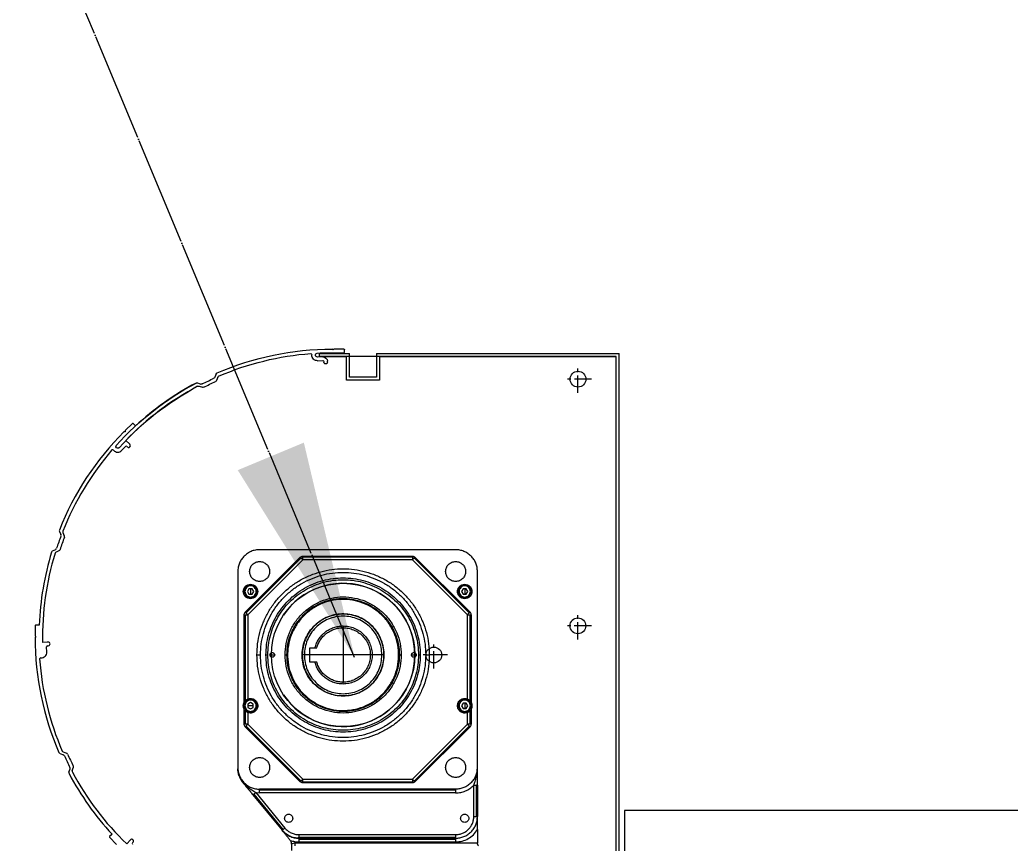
# Model space of a CAD drawing. Header units: millimetres. Extents: x 150937 to 394412, y 327166 to 584759.
# Drawn here: x 186815 to 187361, y 484554 to 485008 of the extents above; entities that cross this region are included whole.
import ezdxf

# ---------------------------------------------------------------- set-up
doc = ezdxf.new("R2010")
doc.units = ezdxf.units.MM
doc.linetypes.add('CEN', pattern=[62, 60, -1, 0, -1])
doc.linetypes.add('CENTER', pattern=[50.8, 31.75, -6.35, 6.35, -6.35])
doc.layers.add('지시선', color=1, linetype='CEN', lineweight=20)
doc.styles.get("Standard").update_dxf_attribs({"font": 'arial.ttf'})
doc.dimstyles.new('양쪽화살표지름', dxfattribs={"dimtxt": 3.5, "dimasz": 3.5, "dimexe": 2, "dimexo": 1.5, "dimgap": 0.8, "dimtad": 1, "dimdsep": 46, "dimtxsty": 'Standard', "dimcen": 0, "dimclrd": 1, "dimclre": 1, "dimclrt": 2, "dimazin": 2, "dimtfac": 1, "dimtmove": 0, "dimatfit": 1, "dimfxl": 0, "dimlwd": 25, "dimlwe": 25, "dimarcsym": 0})

# ---------------------------------------------------------------- blocks, each defined once
blk = doc.blocks.new('sef')
for p, q in [((8556.46, 2349.95), (8556.44, 2351.3)), ((8556.73, 2351.61), (8562.25, 2351.71)), ((8558.54, 2349.63), (8556.77, 2349.65)), ((8562.25, 2351.71), (8562.76, 2351.22)), ((8562.76, 2351.22), (8563.25, 2351.73)), ((8565.8, 2344.54), (8565.83, 2345.04)), ((8567.83, 2344.92), (8567.8, 2344.42)), ((8571.25, 2345.27), (8568.35, 2345.39)), ((8568.47, 2347.38), (8571.37, 2347.27)), ((8627.2, 2337.99), (8627.87, 2336.17)), ((8626.32, 2336.18), (8627, 2334.36)), ((8637.46, 2333.05), (8635.62, 2332.44)), ((8636.6, 2331.24), (8634.75, 2330.63))]:
    blk.add_line(p, q)
for centre, radius, start, end in [((8556.74, 2351.31), 0.3, 91.0941, 181.1562), ((8556.76, 2349.95), 0.3, 181.1562, 270.9209), ((8563.15, 2191.7), 157.99, 86.9727, 91.6735), ((8563.15, 2191.7), 160, 66.6158, 89.9731), ((8571.33, 2348.38), 1.11, 272.013, 81.2865), ((8575.31, 2348.42), 0.901, 112.3286, 173.6078), ((8563.15, 2191.7), 157.99, 66.6472, 85.7109), ((8566.8, 2344.48), 1, 176.6098, 356.6098), ((8568.32, 2344.89), 2.5, 86.6098, 176.6098), ((8568.32, 2344.89), 0.5, 86.6098, 176.6098), ((8571.43, 2348.27), 3, 266.6098, 4.823), ((8626.26, 2337.65), 1, 20.1013, 66.6158), ((8625.38, 2335.84), 1, 20.3424, 66.6472), ((8627.94, 2334.71), 1, 200.3424, 245.629), ((8563.15, 2191.7), 155.99, 62.9963, 65.629), ((8628.81, 2336.51), 1, 200.1013, 245.6115), ((8563.15, 2191.7), 157.99, 63.0138, 65.6115), ((8635.3, 2333.39), 1, 243.0138, 288.5239), ((8637.78, 2332.11), 1, 62.0094, 108.5239), ((8563.15, 2191.7), 160, 41.9224, 62.0094), ((8634.44, 2331.58), 1, 242.9963, 288.2829), ((8636.91, 2330.29), 1, 61.9781, 108.2829), ((8563.15, 2191.7), 157.99, 41.9591, 61.9781), ((8681.36, 2298.04), 1.01, 219.7927, 50.0222)]:
    blk.add_arc(centre, radius, start, end)
blk = doc.blocks.new('Motor_Hyponic_1hp_side')
at = {"color": 7, "linetype": 'Continuous', "lineweight": 25}
for p, q in [((62, 58), (-46, 58)), ((-53.91, 23.59), (-23.59, 53.91)), ((-23.17, 53.5), (-53.5, 23.17)), ((-22.17, 52.5), (-52.5, 22.17)), ((-22.17, 54.5), (38.17, 54.5)), ((38.17, 53.91), (-22.17, 53.91)), ((38.17, 52.5), (-22.17, 52.5)), ((68.5, 22.17), (38.17, 52.5)), ((69.5, 23.17), (39.17, 53.5)), ((39.59, 53.91), (69.91, 23.59)), ((-58, 46), (-58, -62)), ((74, -62), (74, 46)), ((-51.87, 36.5), (-52.73, 35)), ((-52.73, 35), (-51.87, 33.5)), ((-50.13, 36.5), (-51.87, 36.5)), ((-51.87, 33.5), (-50.13, 33.5)), ((-51, 36.5), (-51, 35)), ((-51, 35), (-51, 33.5)), ((-49.27, 35), (-50.13, 36.5)), ((-50.13, 33.5), (-49.27, 35)), ((66.13, 36.5), (65.27, 35)), ((65.27, 35), (66.13, 33.5)), ((67.87, 36.5), (66.13, 36.5)), ((66.13, 33.5), (67.87, 33.5)), ((67, 36.5), (67, 35)), ((67, 35), (67, 33.5)), ((68.73, 35), (67.87, 36.5)), ((67.87, 33.5), (68.73, 35)), ((8.41, 29.84), (10.11, 29.17)), ((-54.5, -26.06), (-54.5, 22.17)), ((-53.91, 22.17), (-53.91, -25.26)), ((-52.5, 22.17), (-52.5, -24.29)), ((68.5, -24.29), (68.5, 22.17)), ((69.91, -25.26), (69.91, 22.17)), ((70.5, 22.17), (70.5, -26.06)), ((13.78, 17.83), (15.16, 16.53)), ((-18.37, 12.91), (-17.83, 13.78)), ((-18.21, 13.1), (-17.8, 13.76)), ((-17.8, 13.76), (-16.82, 14.8)), ((-0.36, 14.97), (0.85, 14.92)), ((-42.5, 0), (-41.5, 0)), ((-40.3, 0), (-39, 0)), ((-39, 0), (-37.7, 0)), ((-32, 0), (-31, 0)), ((-21.35, 0), (-22.5, 0)), ((-22.4, -0.97), (-22.45, 0.53)), ((-22.36, -1.42), (-22.42, 0.77)), ((-18.3, 4), (-15.49, 4)), ((-18.3, -4), (-18.3, 4)), ((22.5, 0), (21.35, 0)), ((22.36, 1.42), (22.42, -0.77)), ((22.4, 0.97), (22.45, -0.53)), ((31, 0), (32, 0)), ((37.7, 0), (39, 0)), ((39, 0), (40.3, 0)), ((41.5, 0), (42.5, 0)), ((-15.49, -4), (-18.3, -4)), ((0.85, -14.92), (-0.36, -14.97)), ((17.8, -13.76), (16.82, -14.8)), ((18.21, -13.1), (17.8, -13.76)), ((18.37, -12.91), (17.83, -13.78)), ((-13.78, -17.83), (-15.16, -16.53)), ((-51, -26.27), (-52.5, -27.13)), ((-52.5, -27.13), (-52.5, -28.87)), ((-49.5, -27.13), (-51, -26.27)), ((-49.5, -28.87), (-49.5, -27.13)), ((66.13, -26.5), (65.27, -28)), ((67.87, -26.5), (66.13, -26.5)), ((67, -26.5), (67, -28)), ((68.73, -28), (67.87, -26.5)), ((-54.5, -38.17), (-54.5, -29.94)), ((-53.91, -30.74), (-53.91, -38.17)), ((-51, -28), (-52.5, -28)), ((-52.5, -28.87), (-51, -29.73)), ((-52.5, -31.71), (-52.5, -38.17)), ((-49.5, -28), (-51, -28)), ((-51, -29.73), (-49.5, -28.87)), ((-8.41, -29.84), (-10.11, -29.17)), ((65.27, -28), (66.13, -29.5)), ((66.13, -29.5), (67.87, -29.5)), ((67, -28), (67, -29.5)), ((67.87, -29.5), (68.73, -28)), ((68.5, -38.17), (68.5, -31.71)), ((69.91, -38.17), (69.91, -30.74)), ((70.5, -29.94), (70.5, -38.17)), ((-52.5, -38.17), (-22.17, -68.5)), ((38.17, -68.5), (68.5, -38.17)), ((-23.59, -69.91), (-53.91, -39.59)), ((-53.5, -39.17), (-23.17, -69.5)), ((39.17, -69.5), (69.5, -39.17)), ((69.91, -39.59), (39.59, -69.91)), ((-58, -62.69), (-57.98, -62.83)), ((-54.37, -70.58), (-55.37, -69.33)), ((-22.17, -68.5), (38.17, -68.5)), ((-22.17, -69.91), (38.17, -69.91)), ((38.17, -70.5), (-22.17, -70.5)), ((-48.13, -75.84), (-46, -76)), ((-48.13, -75.84), (-32.06, -95.36)), ((62, -74), (-46, -74)), ((62, -74.59), (-46, -74.59)), ((62, -76), (-46, -76)), ((72, -89), (72, -71.8)), ((73.41, -89), (73.41, -71.8)), ((74, -71.8), (74, -89)), ((-49.68, -77.11), (-33.6, -96.63)), ((-49.22, -76.74), (-33.15, -96.26)), ((74, -96.25), (74, -103.74)), ((-28.94, -102.37), (-29.1, -102.17)), ((-28.94, -102.37), (-28.61, -102.96)), ((-28.5, -103.62), (-28.61, -102.96)), ((-28.5, -104.28), (-28.5, -103.62)), ((74, -103.74), (-26.5, -103.74)), ((-24.34, -99), (62, -99)), ((-24.34, -100.41), (62, -100.41)), ((-24.34, -101), (62, -101)), ((62, -101.63), (-24.23, -101.63)), ((-24.23, -103.04), (62, -103.04))]:
    blk.add_line(p, q, dxfattribs=at)
for p, q in [((0, 15), (0, -15)), ((21.35, 0), (-21.35, 0))]:
    blk.add_line(p, q)
for points in [[(-46, 58), (-46.79, 57.96), (-48.36, 57.87), (-50.62, 57.15), (-52.72, 56.06), (-53.9, 55.01), (-54.49, 54.49)], [(70.49, 54.49), (69.9, 55.01), (68.72, 56.06), (66.62, 57.15), (64.36, 57.87), (62.79, 57.96), (62, 58)], [(-54.49, 54.49), (-55.01, 53.9), (-56.06, 52.72), (-57.15, 50.62), (-57.87, 48.36), (-57.96, 46.79), (-58, 46)], [(-51.5, 46), (-51.42, 46.72), (-51.25, 48.16), (-49.98, 49.99), (-48.16, 51.21), (-46, 51.64), (-43.84, 51.21), (-42.02, 49.99), (-40.75, 48.16), (-40.58, 46.72), (-40.5, 46)], [(-23.59, 53.91), (-23.38, 54.08), (-22.97, 54.42), (-22.44, 54.47), (-22.17, 54.5)], [(-23.59, 53.91), (-23.58, 53.91), (-23.57, 53.9), (-23.49, 53.81), (-23.36, 53.69), (-23.23, 53.56), (-23.17, 53.5)], [(-23.17, 53.5), (-23.1, 53.43), (-22.96, 53.29), (-22.72, 53.04), (-22.45, 52.78), (-22.26, 52.59), (-22.17, 52.5)], [(-22.17, 53.91), (-22.17, 54), (-22.17, 54.18), (-22.17, 54.36), (-22.17, 54.48), (-22.17, 54.49), (-22.17, 54.5)], [(-22.17, 52.5), (-22.17, 52.63), (-22.17, 52.89), (-22.17, 53.27), (-22.17, 53.62), (-22.17, 53.82), (-22.17, 53.91)], [(38.17, 54.5), (38.44, 54.47), (38.97, 54.42), (39.38, 54.08), (39.59, 53.91)], [(38.17, 54.5), (38.17, 54.49), (38.17, 54.48), (38.17, 54.36), (38.17, 54.18), (38.17, 54), (38.17, 53.91)], [(38.17, 53.91), (38.17, 53.82), (38.17, 53.62), (38.17, 53.27), (38.17, 52.89), (38.17, 52.63), (38.17, 52.5)], [(38.17, 52.5), (38.26, 52.59), (38.45, 52.78), (38.72, 53.04), (38.96, 53.29), (39.1, 53.43), (39.17, 53.5)], [(39.17, 53.5), (39.23, 53.56), (39.36, 53.69), (39.49, 53.81), (39.57, 53.9), (39.58, 53.91), (39.59, 53.91)], [(56.5, 46), (56.58, 46.72), (56.75, 48.16), (58.02, 49.99), (59.84, 51.21), (62, 51.64), (64.16, 51.21), (65.98, 49.99), (67.25, 48.16), (67.42, 46.72), (67.5, 46)], [(74, 46), (73.96, 46.79), (73.87, 48.36), (73.15, 50.62), (72.06, 52.72), (71.01, 53.9), (70.49, 54.49)], [(-40.5, 46), (-40.58, 45.28), (-40.75, 43.84), (-42.02, 42.01), (-43.84, 40.79), (-46, 40.36), (-48.16, 40.79), (-49.98, 42.01), (-51.25, 43.84), (-51.42, 45.28), (-51.5, 46)], [(67.5, 46), (67.42, 45.28), (67.25, 43.84), (65.98, 42.01), (64.16, 40.79), (62, 40.36), (59.84, 40.79), (58.02, 42.01), (56.75, 43.84), (56.58, 45.28), (56.5, 46)], [(-55, 35), (-54.94, 35.52), (-54.82, 36.57), (-53.89, 37.9), (-52.57, 38.79), (-51, 39.1), (-49.43, 38.79), (-48.11, 37.9), (-47.18, 36.57), (-47.06, 35.52), (-47, 35)], [(-54.5, 35), (-54.45, 35.46), (-54.34, 36.38), (-53.53, 37.53), (-52.38, 38.34), (-51.46, 38.45), (-51, 38.5)], [(-51, 38.5), (-50.54, 38.45), (-49.62, 38.34), (-48.47, 37.53), (-47.66, 36.38), (-47.55, 35.46), (-47.5, 35)], [(-42.5, 0), (-42.43, 1.85), (-42.29, 5.56), (-41.16, 11.03), (-39.38, 16.31), (-36.91, 21.31), (-33.81, 25.95), (-30.14, 30.14), (-25.95, 33.81), (-21.31, 36.91), (-16.31, 39.38), (-11.03, 41.17), (-5.56, 42.26), (0, 42.62), (5.56, 42.26), (11.03, 41.17), (16.31, 39.38), (21.31, 36.91), (25.95, 33.81), (30.14, 30.14), (33.81, 25.95), (36.91, 21.31), (39.38, 16.31), (41.16, 11.03), (42.29, 5.56), (42.43, 1.85), (42.5, 0)], [(-41.5, 0), (-41.43, 1.81), (-41.29, 5.43), (-40.19, 10.77), (-38.45, 15.93), (-36.04, 20.81), (-33.02, 25.34), (-29.43, 29.43), (-25.34, 33.02), (-20.81, 36.04), (-15.93, 38.45), (-10.77, 40.2), (-5.43, 41.26), (0, 41.62), (5.43, 41.26), (10.77, 40.2), (15.93, 38.45), (20.81, 36.04), (25.34, 33.02), (29.43, 29.43), (33.02, 25.34), (36.04, 20.81), (38.45, 15.93), (40.19, 10.77), (41.29, 5.43), (41.43, 1.81), (41.5, 0)], [(63, 35), (63.06, 35.52), (63.18, 36.57), (64.11, 37.9), (65.43, 38.79), (67, 39.1), (68.57, 38.79), (69.89, 37.9), (70.82, 36.57), (70.94, 35.52), (71, 35)], [(63.5, 35), (63.55, 35.46), (63.66, 36.38), (64.47, 37.53), (65.62, 38.34), (66.54, 38.45), (67, 38.5)], [(67, 38.5), (67.46, 38.45), (68.38, 38.34), (69.53, 37.53), (70.34, 36.38), (70.45, 35.46), (70.5, 35)], [(-47, 35), (-47.06, 34.48), (-47.18, 33.43), (-48.11, 32.1), (-49.43, 31.21), (-51, 30.9), (-52.57, 31.21), (-53.89, 32.1), (-54.82, 33.43), (-54.94, 34.48), (-55, 35)], [(-51, 31.5), (-51.46, 31.55), (-52.38, 31.66), (-53.53, 32.47), (-54.34, 33.62), (-54.45, 34.54), (-54.5, 35)], [(-51, 38.1), (-51.41, 38.05), (-52.22, 37.96), (-53.24, 37.24), (-53.96, 36.22), (-54.05, 35.41), (-54.1, 35)], [(-54.1, 35), (-54.05, 34.59), (-53.96, 33.78), (-53.24, 32.75), (-52.22, 32.06), (-51, 31.82), (-49.78, 32.06), (-48.76, 32.75), (-48.04, 33.78), (-47.95, 34.59), (-47.9, 35)], [(-47.9, 35), (-47.95, 35.41), (-48.04, 36.22), (-48.76, 37.24), (-49.78, 37.96), (-50.59, 38.05), (-51, 38.1)], [(-47.5, 35), (-47.55, 34.54), (-47.66, 33.62), (-48.47, 32.47), (-49.62, 31.66), (-50.54, 31.55), (-51, 31.5)], [(71, 35), (70.94, 34.48), (70.82, 33.43), (69.89, 32.1), (68.57, 31.21), (67, 30.9), (65.43, 31.21), (64.11, 32.1), (63.18, 33.43), (63.06, 34.48), (63, 35)], [(67, 31.5), (66.54, 31.55), (65.62, 31.66), (64.47, 32.47), (63.66, 33.62), (63.55, 34.54), (63.5, 35)], [(67, 38.1), (66.59, 38.05), (65.78, 37.96), (64.76, 37.24), (64.04, 36.22), (63.95, 35.41), (63.9, 35)], [(63.9, 35), (63.95, 34.59), (64.04, 33.78), (64.76, 32.75), (65.78, 32.06), (67, 31.82), (68.22, 32.06), (69.24, 32.75), (69.96, 33.78), (70.05, 34.59), (70.1, 35)], [(70.1, 35), (70.05, 35.41), (69.96, 36.22), (69.24, 37.24), (68.22, 37.96), (67.41, 38.05), (67, 38.1)], [(70.5, 35), (70.45, 34.54), (70.34, 33.62), (69.53, 32.47), (68.38, 31.66), (67.46, 31.55), (67, 31.5)], [(-32, 0), (-31.88, 2.09), (-31.64, 6.28), (-29.74, 12.32), (-26.78, 17.89), (-22.77, 22.77), (-17.89, 26.78), (-12.32, 29.75), (-6.28, 31.59), (0, 32.21), (6.28, 31.59), (12.32, 29.75), (17.89, 26.78), (22.77, 22.77), (26.78, 17.89), (29.74, 12.32), (31.64, 6.28), (31.88, 2.09), (32, 0)], [(-31, 0), (-30.88, 2.03), (-30.65, 6.09), (-28.81, 11.94), (-25.95, 17.33), (-22.06, 22.06), (-17.33, 25.94), (-11.94, 28.82), (-6.09, 30.6), (0, 31.2), (6.09, 30.6), (11.94, 28.82), (17.33, 25.94), (22.06, 22.06), (25.95, 17.33), (28.81, 11.94), (30.65, 6.09), (30.88, 2.03), (31, 0)], [(18.96, 24.53), (17.29, 25.67), (13.93, 27.97), (8.18, 30.1), (2.16, 31.13), (-3.96, 30.95), (-9.92, 29.58), (-15.49, 27.07), (-20.53, 23.56), (-23.19, 20.5), (-24.53, 18.96)], [(24.21, -18.72), (25.34, -17.06), (27.61, -13.75), (29.71, -8.07), (30.73, -2.13), (30.55, 3.91), (29.2, 9.79), (26.73, 15.3), (23.23, 20.22), (18.84, 24.36), (13.72, 27.57), (8.08, 29.72), (2.13, 30.72), (-3.91, 30.55), (-9.8, 29.2), (-15.29, 26.72), (-20.26, 23.26), (-22.89, 20.23), (-24.21, 18.72)], [(-54.5, 22.17), (-54.47, 22.44), (-54.42, 22.97), (-54.08, 23.38), (-53.91, 23.59)], [(-54.5, 22.17), (-54.49, 22.17), (-54.48, 22.17), (-54.36, 22.17), (-54.18, 22.17), (-54, 22.17), (-53.91, 22.17)], [(-53.5, 23.17), (-53.56, 23.23), (-53.69, 23.36), (-53.81, 23.49), (-53.9, 23.57), (-53.91, 23.58), (-53.91, 23.59)], [(-53.91, 22.17), (-53.82, 22.17), (-53.62, 22.17), (-53.27, 22.17), (-52.89, 22.17), (-52.63, 22.17), (-52.5, 22.17)], [(-52.5, 22.17), (-52.59, 22.26), (-52.78, 22.45), (-53.04, 22.72), (-53.29, 22.96), (-53.43, 23.1), (-53.5, 23.17)], [(22.5, 0), (22.42, 1.47), (22.25, 4.42), (20.91, 8.67), (18.83, 12.58), (16.01, 16.01), (12.58, 18.83), (8.67, 20.92), (4.42, 22.21), (0, 22.65), (-4.42, 22.21), (-8.67, 20.92), (-12.58, 18.83), (-16.01, 16.01), (-18.83, 12.58), (-20.91, 8.67), (-22.25, 4.42), (-22.42, 1.47), (-22.5, 0)], [(17.88, -13.82), (18.72, -12.6), (20.39, -10.16), (21.94, -5.96), (22.69, -1.57), (22.56, 2.89), (21.57, 7.23), (19.74, 11.3), (17.16, 14.93), (13.91, 17.99), (10.13, 20.36), (5.97, 21.95), (1.57, 22.69), (-2.89, 22.56), (-7.24, 21.57), (-11.29, 19.73), (-14.97, 17.18), (-16.91, 14.94), (-17.88, 13.82)], [(24.53, -18.96), (25.67, -17.29), (27.97, -13.93), (30.1, -8.18), (31.13, -2.16), (30.95, 3.96), (29.58, 9.92), (27.07, 15.49), (23.56, 20.53), (20.5, 23.19), (18.96, 24.53)], [(69.5, 23.17), (69.43, 23.1), (69.29, 22.96), (69.04, 22.72), (68.78, 22.45), (68.59, 22.26), (68.5, 22.17)], [(68.5, 22.17), (68.63, 22.17), (68.89, 22.17), (69.27, 22.17), (69.62, 22.17), (69.82, 22.17), (69.91, 22.17)], [(69.91, 23.59), (69.91, 23.58), (69.9, 23.57), (69.81, 23.49), (69.69, 23.36), (69.56, 23.23), (69.5, 23.17)], [(69.91, 23.59), (70.08, 23.38), (70.42, 22.97), (70.47, 22.44), (70.5, 22.17)], [(69.91, 22.17), (70, 22.17), (70.18, 22.17), (70.36, 22.17), (70.48, 22.17), (70.49, 22.17), (70.5, 22.17)], [(-24.53, 18.96), (-25.67, 17.29), (-27.97, 13.93), (-30.1, 8.18), (-31.13, 2.16), (-30.95, -3.96), (-29.58, -9.92), (-27.07, -15.49), (-23.56, -20.53), (-20.5, -23.19), (-18.96, -24.53)], [(-24.21, 18.72), (-25.34, 17.06), (-27.61, 13.75), (-29.71, 8.07), (-30.73, 2.13), (-30.55, -3.91), (-29.2, -9.8), (-26.72, -15.29), (-23.26, -20.26), (-20.23, -22.89), (-18.72, -24.21)], [(-24.53, 18.96), (-24.52, 18.96), (-24.51, 18.95), (-24.44, 18.89), (-24.33, 18.81), (-24.25, 18.75), (-24.21, 18.72)], [(21.35, 0), (21.27, 1.4), (21.11, 4.19), (19.84, 8.22), (17.87, 11.94), (15.19, 15.19), (11.94, 17.86), (8.22, 19.85), (4.19, 21.07), (0, 21.48), (-4.19, 21.07), (-8.22, 19.85), (-11.94, 17.86), (-15.19, 15.19), (-17.87, 11.94), (-19.84, 8.22), (-21.11, 4.19), (-21.27, 1.4), (-21.35, 0)], [(-13.82, -17.88), (-14.94, -16.91), (-17.18, -14.97), (-19.73, -11.29), (-21.57, -7.24), (-22.56, -2.89), (-22.69, 1.57), (-21.94, 5.96), (-20.39, 10.16), (-18.72, 12.6), (-17.88, 13.82)], [(-17.8, 13.76), (-17.8, 13.76), (-17.8, 13.76), (-17.82, 13.78), (-17.85, 13.8), (-17.87, 13.82), (-17.88, 13.82)], [(-15.49, 4), (-15.23, 4.84), (-14.71, 6.52), (-13.42, 8.84), (-11.79, 10.92), (-9.84, 12.71), (-7.63, 14.15), (-5.2, 15.2), (-2.64, 15.87), (-0.88, 15.96), (0, 16)], [(-14.46, 4), (-14.2, 4.77), (-13.7, 6.32), (-12.47, 8.45), (-10.95, 10.36), (-9.12, 11.99), (-7.06, 13.31), (-4.81, 14.27), (-2.44, 14.89), (-0.81, 14.96), (0, 15)], [(0, 16), (1.05, 15.94), (3.14, 15.82), (6.16, 14.87), (8.95, 13.39), (11.39, 11.39), (13.39, 8.95), (14.88, 6.16), (15.79, 3.14), (16.1, 0), (15.79, -3.14), (14.88, -6.16), (13.39, -8.95), (11.39, -11.39), (8.95, -13.39), (6.16, -14.87), (3.14, -15.82), (1.05, -15.94), (0, -16)], [(0, 16), (0, 15.87), (0, 15.61), (0, 15.28), (0, 15.05), (0, 15.02), (0, 15)], [(0, 15), (0.98, 14.94), (2.95, 14.83), (5.78, 13.94), (8.39, 12.55), (10.67, 10.67), (12.55, 8.39), (13.94, 5.78), (14.83, 2.95), (14.94, 0.98), (15, 0)], [(42.5, 0), (42.43, -1.85), (42.29, -5.56), (41.16, -11.03), (39.38, -16.31), (36.91, -21.31), (33.81, -25.95), (30.14, -30.14), (25.95, -33.81), (21.31, -36.91), (16.31, -39.38), (11.03, -41.17), (5.56, -42.26), (0, -42.62), (-5.56, -42.26), (-11.03, -41.17), (-16.31, -39.38), (-21.31, -36.91), (-25.95, -33.81), (-30.14, -30.14), (-33.81, -25.95), (-36.91, -21.31), (-39.38, -16.31), (-41.16, -11.03), (-42.29, -5.56), (-42.43, -1.85), (-42.5, 0)], [(41.5, 0), (41.43, -1.81), (41.29, -5.43), (40.19, -10.77), (38.45, -15.93), (36.04, -20.81), (33.02, -25.34), (29.43, -29.43), (25.34, -33.02), (20.81, -36.04), (15.93, -38.45), (10.77, -40.2), (5.43, -41.26), (0, -41.62), (-5.43, -41.26), (-10.77, -40.2), (-15.93, -38.45), (-20.81, -36.04), (-25.34, -33.02), (-29.43, -29.43), (-33.02, -25.34), (-36.04, -20.81), (-38.45, -15.93), (-40.19, -10.77), (-41.29, -5.43), (-41.43, -1.81), (-41.5, 0)], [(-40.3, 0), (-40.28, 0.17), (-40.24, 0.51), (-39.94, 0.94), (-39.51, 1.23), (-39, 1.33), (-38.49, 1.23), (-38.06, 0.94), (-37.76, 0.51), (-37.72, 0.17), (-37.7, 0)], [(-37.7, 0), (-37.72, -0.17), (-37.76, -0.51), (-38.06, -0.94), (-38.49, -1.23), (-39, -1.33), (-39.51, -1.23), (-39.94, -0.94), (-40.24, -0.51), (-40.28, -0.17), (-40.3, 0)], [(32, 0), (31.88, -2.09), (31.64, -6.28), (29.74, -12.32), (26.78, -17.89), (22.77, -22.77), (17.89, -26.78), (12.32, -29.75), (6.28, -31.59), (0, -32.21), (-6.28, -31.59), (-12.32, -29.75), (-17.89, -26.78), (-22.77, -22.77), (-26.78, -17.89), (-29.74, -12.32), (-31.64, -6.28), (-31.88, -2.09), (-32, 0)], [(31, 0), (30.88, -2.03), (30.65, -6.09), (28.81, -11.94), (25.95, -17.33), (22.06, -22.06), (17.33, -25.94), (11.94, -28.82), (6.09, -30.6), (0, -31.2), (-6.09, -30.6), (-11.94, -28.82), (-17.33, -25.94), (-22.06, -22.06), (-25.95, -17.33), (-28.81, -11.94), (-30.65, -6.09), (-30.88, -2.03), (-31, 0)], [(-22.5, 0), (-22.42, -1.47), (-22.25, -4.42), (-20.91, -8.67), (-18.83, -12.58), (-16.01, -16.01), (-12.58, -18.83), (-8.67, -20.92), (-4.42, -22.21), (0, -22.65), (4.42, -22.21), (8.67, -20.92), (12.58, -18.83), (16.01, -16.01), (18.83, -12.58), (20.91, -8.67), (22.25, -4.42), (22.42, -1.47), (22.5, 0)], [(-21.35, 0), (-21.27, -1.4), (-21.11, -4.19), (-19.84, -8.22), (-17.87, -11.94), (-15.19, -15.19), (-11.94, -17.86), (-8.22, -19.85), (-4.19, -21.07), (0, -21.48), (4.19, -21.07), (8.22, -19.85), (11.94, -17.86), (15.19, -15.19), (17.87, -11.94), (19.84, -8.22), (21.11, -4.19), (21.27, -1.4), (21.35, 0)], [(15, 0), (14.94, -0.98), (14.83, -2.95), (13.94, -5.78), (12.55, -8.39), (10.67, -10.67), (8.39, -12.55), (5.78, -13.94), (2.95, -14.83), (0.98, -14.94), (0, -15)], [(37.7, 0), (37.72, 0.17), (37.76, 0.51), (38.06, 0.94), (38.49, 1.23), (39, 1.33), (39.51, 1.23), (39.94, 0.94), (40.24, 0.51), (40.28, 0.17), (40.3, 0)], [(40.3, 0), (40.28, -0.17), (40.24, -0.51), (39.94, -0.94), (39.51, -1.23), (39, -1.33), (38.49, -1.23), (38.06, -0.94), (37.76, -0.51), (37.72, -0.17), (37.7, 0)], [(0, -16), (-0.88, -15.96), (-2.64, -15.87), (-5.2, -15.2), (-7.63, -14.15), (-9.84, -12.71), (-11.79, -10.92), (-13.42, -8.84), (-14.71, -6.52), (-15.23, -4.84), (-15.49, -4)], [(0, -15), (-0.81, -14.96), (-2.44, -14.89), (-4.81, -14.27), (-7.06, -13.31), (-9.12, -11.99), (-10.95, -10.36), (-12.47, -8.45), (-13.7, -6.32), (-14.2, -4.77), (-14.46, -4)], [(17.88, -13.82), (16.91, -14.94), (14.97, -17.18), (11.29, -19.73), (7.24, -21.57), (2.89, -22.56), (-1.57, -22.69), (-5.96, -21.94), (-10.16, -20.39), (-12.6, -18.72), (-13.82, -17.88)], [(0, -16), (0, -15.87), (0, -15.61), (0, -15.28), (0, -15.05), (0, -15.02), (0, -15)], [(17.88, -13.82), (17.87, -13.82), (17.85, -13.8), (17.82, -13.78), (17.8, -13.76), (17.8, -13.76), (17.8, -13.76)], [(-18.96, -24.53), (-17.29, -25.67), (-13.93, -27.97), (-8.18, -30.1), (-2.16, -31.13), (3.96, -30.95), (9.92, -29.58), (15.49, -27.07), (20.53, -23.56), (23.19, -20.5), (24.53, -18.96)], [(-18.72, -24.21), (-17.06, -25.34), (-13.75, -27.61), (-8.07, -29.71), (-2.13, -30.73), (3.91, -30.55), (9.8, -29.2), (15.29, -26.72), (20.26, -23.26), (22.89, -20.23), (24.21, -18.72)], [(24.21, -18.72), (24.25, -18.75), (24.33, -18.81), (24.44, -18.89), (24.51, -18.95), (24.52, -18.96), (24.53, -18.96)], [(-55, -28), (-54.98, -27.66), (-54.93, -26.98), (-54.64, -26.37), (-54.5, -26.06)], [(-54.5, -28), (-54.45, -27.54), (-54.34, -26.62), (-53.53, -25.47), (-52.38, -24.66), (-51.46, -24.55), (-51, -24.5)], [(-51, -24.9), (-51.41, -24.95), (-52.22, -25.04), (-53.25, -25.76), (-53.94, -26.78), (-54.18, -28), (-53.94, -29.22), (-53.25, -30.24), (-52.22, -30.96), (-51.41, -31.05), (-51, -31.1)], [(-52.5, -24.29), (-52.19, -24.19), (-51.57, -23.99), (-50.58, -23.98), (-49.62, -24.2), (-48.74, -24.65), (-48, -25.3), (-47.44, -26.1), (-47.07, -27.02), (-47.02, -27.67), (-47, -28)], [(-51, -24.5), (-50.54, -24.55), (-49.62, -24.66), (-48.47, -25.47), (-47.66, -26.62), (-47.55, -27.54), (-47.5, -28)], [(-47.9, -28), (-47.95, -27.59), (-48.04, -26.78), (-48.76, -25.76), (-49.78, -25.04), (-50.59, -24.95), (-51, -24.9)], [(63, -28), (63.02, -27.67), (63.07, -27.02), (63.44, -26.1), (64, -25.3), (64.74, -24.65), (65.62, -24.2), (66.58, -23.98), (67.57, -23.99), (68.19, -24.19), (68.5, -24.29)], [(63.5, -28), (63.55, -27.54), (63.66, -26.62), (64.47, -25.47), (65.62, -24.66), (66.54, -24.55), (67, -24.5)], [(67, -24.9), (66.59, -24.95), (65.78, -25.04), (64.76, -25.76), (64.04, -26.78), (63.95, -27.59), (63.9, -28)], [(67, -24.5), (67.46, -24.55), (68.38, -24.66), (69.53, -25.47), (70.34, -26.62), (70.45, -27.54), (70.5, -28)], [(70.1, -28), (70.05, -27.59), (69.96, -26.78), (69.24, -25.76), (68.22, -25.04), (67.41, -24.95), (67, -24.9)], [(70.5, -26.06), (70.64, -26.37), (70.93, -26.98), (70.98, -27.66), (71, -28)], [(-54.5, -29.94), (-54.64, -29.63), (-54.93, -29.02), (-54.98, -28.34), (-55, -28)], [(-51, -31.5), (-51.46, -31.45), (-52.38, -31.34), (-53.53, -30.53), (-54.34, -29.38), (-54.45, -28.46), (-54.5, -28)], [(-47, -28), (-47.02, -28.33), (-47.07, -28.98), (-47.44, -29.9), (-48, -30.7), (-48.74, -31.35), (-49.62, -31.8), (-50.58, -32.02), (-51.57, -32.01), (-52.19, -31.81), (-52.5, -31.71)], [(-51, -31.1), (-50.59, -31.05), (-49.78, -30.96), (-48.76, -30.24), (-48.04, -29.22), (-47.95, -28.41), (-47.9, -28)], [(-47.5, -28), (-47.55, -28.46), (-47.66, -29.38), (-48.47, -30.53), (-49.62, -31.34), (-50.54, -31.45), (-51, -31.5)], [(68.5, -31.71), (68.19, -31.81), (67.57, -32.01), (66.58, -32.02), (65.62, -31.8), (64.74, -31.35), (64, -30.7), (63.44, -29.9), (63.07, -28.98), (63.02, -28.33), (63, -28)], [(67, -31.5), (66.54, -31.45), (65.62, -31.34), (64.47, -30.53), (63.66, -29.38), (63.55, -28.46), (63.5, -28)], [(63.9, -28), (63.95, -28.41), (64.04, -29.22), (64.76, -30.25), (65.78, -30.94), (67, -31.18), (68.22, -30.94), (69.24, -30.25), (69.96, -29.22), (70.05, -28.41), (70.1, -28)], [(70.5, -28), (70.45, -28.46), (70.34, -29.38), (69.53, -30.53), (68.38, -31.34), (67.46, -31.45), (67, -31.5)], [(71, -28), (70.98, -28.34), (70.93, -29.02), (70.64, -29.63), (70.5, -29.94)], [(-53.91, -39.59), (-54.08, -39.38), (-54.42, -38.97), (-54.47, -38.44), (-54.5, -38.17)], [(-53.91, -38.17), (-54, -38.17), (-54.18, -38.17), (-54.36, -38.17), (-54.48, -38.17), (-54.49, -38.17), (-54.5, -38.17)], [(-52.5, -38.17), (-52.63, -38.17), (-52.89, -38.17), (-53.27, -38.17), (-53.62, -38.17), (-53.82, -38.17), (-53.91, -38.17)], [(-53.5, -39.17), (-53.43, -39.1), (-53.29, -38.96), (-53.04, -38.72), (-52.78, -38.45), (-52.59, -38.26), (-52.5, -38.17)], [(68.5, -38.17), (68.59, -38.26), (68.78, -38.45), (69.04, -38.72), (69.29, -38.96), (69.43, -39.1), (69.5, -39.17)], [(69.91, -38.17), (69.82, -38.17), (69.62, -38.17), (69.27, -38.17), (68.89, -38.17), (68.63, -38.17), (68.5, -38.17)], [(70.5, -38.17), (70.47, -38.44), (70.42, -38.97), (70.08, -39.38), (69.91, -39.59)], [(70.5, -38.17), (70.49, -38.17), (70.48, -38.17), (70.36, -38.17), (70.18, -38.17), (70, -38.17), (69.91, -38.17)], [(-53.91, -39.59), (-53.91, -39.58), (-53.9, -39.57), (-53.81, -39.49), (-53.69, -39.36), (-53.56, -39.23), (-53.5, -39.17)], [(69.5, -39.17), (69.56, -39.23), (69.69, -39.36), (69.81, -39.49), (69.9, -39.57), (69.91, -39.58), (69.91, -39.59)], [(-51.5, -62), (-51.42, -61.28), (-51.25, -59.84), (-49.98, -58.01), (-48.16, -56.79), (-46, -56.36), (-43.84, -56.79), (-42.02, -58.01), (-40.75, -59.84), (-40.58, -61.28), (-40.5, -62)], [(56.5, -62), (56.58, -61.28), (56.75, -59.84), (58.02, -58.01), (59.84, -56.79), (62, -56.36), (64.16, -56.79), (65.98, -58.01), (67.25, -59.84), (67.42, -61.28), (67.5, -62)], [(-58, -62), (-57.96, -62.79), (-57.87, -64.36), (-57.15, -66.62), (-56.06, -68.72), (-55.01, -69.9), (-54.49, -70.49)], [(-40.5, -62), (-40.58, -62.72), (-40.75, -64.16), (-42.02, -65.99), (-43.84, -67.21), (-46, -67.64), (-48.16, -67.21), (-49.98, -65.99), (-51.25, -64.16), (-51.42, -62.72), (-51.5, -62)], [(67.5, -62), (67.42, -62.72), (67.25, -64.16), (65.98, -65.99), (64.16, -67.21), (62, -67.64), (59.84, -67.21), (58.02, -65.99), (56.75, -64.16), (56.58, -62.72), (56.5, -62)], [(70.49, -70.49), (71.01, -69.9), (72.06, -68.72), (73.15, -66.62), (73.87, -64.36), (73.96, -62.79), (74, -62)], [(-55.26, -70.32), (-55.25, -70.33), (-55.21, -70.34), (-55.09, -70.28), (-55.03, -70.25)], [(-54.49, -70.49), (-53.9, -71.01), (-52.72, -72.06), (-50.62, -73.15), (-48.36, -73.87), (-46.79, -73.96), (-46, -74)], [(-23.17, -69.5), (-23.23, -69.56), (-23.36, -69.69), (-23.49, -69.81), (-23.57, -69.9), (-23.58, -69.91), (-23.59, -69.91)], [(-22.17, -70.5), (-22.44, -70.47), (-22.97, -70.42), (-23.38, -70.08), (-23.59, -69.91)], [(-22.17, -68.5), (-22.26, -68.59), (-22.45, -68.78), (-22.72, -69.04), (-22.96, -69.29), (-23.1, -69.43), (-23.17, -69.5)], [(-22.17, -69.91), (-22.17, -69.82), (-22.17, -69.62), (-22.17, -69.27), (-22.17, -68.89), (-22.17, -68.63), (-22.17, -68.5)], [(-22.17, -70.5), (-22.17, -70.49), (-22.17, -70.48), (-22.17, -70.36), (-22.17, -70.18), (-22.17, -70), (-22.17, -69.91)], [(38.17, -68.5), (38.17, -68.63), (38.17, -68.89), (38.17, -69.27), (38.17, -69.62), (38.17, -69.82), (38.17, -69.91)], [(39.17, -69.5), (39.1, -69.43), (38.96, -69.29), (38.72, -69.04), (38.45, -68.78), (38.26, -68.59), (38.17, -68.5)], [(39.59, -69.91), (39.38, -70.08), (38.97, -70.42), (38.44, -70.47), (38.17, -70.5)], [(38.17, -69.91), (38.17, -70), (38.17, -70.18), (38.17, -70.36), (38.17, -70.48), (38.17, -70.49), (38.17, -70.5)], [(39.59, -69.91), (39.58, -69.91), (39.57, -69.9), (39.49, -69.81), (39.36, -69.69), (39.23, -69.56), (39.17, -69.5)], [(70.49, -70.49), (69.9, -71.01), (68.72, -72.06), (66.62, -73.15), (64.36, -73.87), (62.79, -73.96), (62, -74)], [(-49.22, -76.74), (-49.15, -76.67), (-49, -76.55), (-48.73, -76.33), (-48.44, -76.09), (-48.23, -75.92), (-48.13, -75.84)], [(-46, -74.59), (-46, -74.5), (-46, -74.32), (-46, -74.14), (-46, -74.02), (-46, -74.01), (-46, -74)], [(-46, -76), (-46, -75.87), (-46, -75.61), (-46, -75.23), (-46, -74.88), (-46, -74.68), (-46, -74.59)], [(62, -76), (62.93, -75.95), (64.79, -75.84), (67.45, -74.98), (69.94, -73.68), (71.31, -72.42), (72, -71.8)], [(62, -74), (62, -74.01), (62, -74.02), (62, -74.14), (62, -74.32), (62, -74.5), (62, -74.59)], [(62, -74.59), (62, -74.68), (62, -74.88), (62, -75.23), (62, -75.61), (62, -75.87), (62, -76)], [(72, -71.8), (72.13, -71.8), (72.39, -71.8), (72.77, -71.8), (73.12, -71.8), (73.32, -71.8), (73.41, -71.8)], [(74, -71.8), (73.99, -71.8), (73.98, -71.8), (73.86, -71.8), (73.68, -71.8), (73.5, -71.8), (73.41, -71.8)], [(-49.22, -76.74), (-49.29, -76.79), (-49.43, -76.9), (-49.57, -77.02), (-49.66, -77.09), (-49.67, -77.1), (-49.68, -77.11)], [(-32.25, -90), (-32.22, -89.71), (-32.15, -89.12), (-31.63, -88.37), (-30.88, -87.87), (-30, -87.69), (-29.12, -87.87), (-28.37, -88.37), (-27.85, -89.12), (-27.78, -89.71), (-27.75, -90)], [(-27.75, -90), (-27.78, -90.29), (-27.85, -90.88), (-28.37, -91.63), (-29.12, -92.13), (-30, -92.31), (-30.88, -92.13), (-31.63, -91.63), (-32.15, -90.88), (-32.22, -90.29), (-32.25, -90)], [(62, -99), (62.65, -98.96), (63.96, -98.89), (65.85, -98.29), (67.59, -97.37), (69.12, -96.12), (70.37, -94.59), (71.29, -92.85), (71.89, -90.96), (71.96, -89.65), (72, -89)], [(64.75, -90), (64.78, -89.71), (64.85, -89.12), (65.37, -88.37), (66.12, -87.87), (67, -87.69), (67.88, -87.87), (68.63, -88.37), (69.15, -89.12), (69.22, -89.71), (69.25, -90)], [(69.25, -90), (69.22, -90.29), (69.15, -90.88), (68.63, -91.63), (67.88, -92.13), (67, -92.31), (66.12, -92.13), (65.37, -91.63), (64.85, -90.88), (64.78, -90.29), (64.75, -90)], [(70.49, -97.49), (71.01, -96.9), (72.06, -95.72), (73.15, -93.62), (73.87, -91.36), (73.96, -89.79), (74, -89)], [(72, -89), (72.13, -89), (72.39, -89), (72.77, -89), (73.12, -89), (73.32, -89), (73.41, -89)], [(74, -89), (73.99, -89), (73.98, -89), (73.86, -89), (73.68, -89), (73.5, -89), (73.41, -89)], [(-33.6, -96.63), (-33.59, -96.62), (-33.58, -96.61), (-33.49, -96.54), (-33.35, -96.42), (-33.22, -96.31), (-33.15, -96.26)], [(-24.23, -101.04), (-25.13, -100.99), (-26.92, -100.87), (-29.47, -99.94), (-31.79, -98.53), (-33, -97.2), (-33.6, -96.54)], [(-33.6, -96.63), (-33, -97.28), (-31.8, -98.58), (-30.24, -99.43), (-29.46, -99.85)], [(-32.06, -95.36), (-32.16, -95.44), (-32.36, -95.61), (-32.65, -95.85), (-32.92, -96.07), (-33.07, -96.19), (-33.15, -96.26)], [(-32.06, -95.36), (-31.55, -95.89), (-30.55, -96.97), (-28.63, -98.11), (-26.54, -98.86), (-25.07, -98.95), (-24.34, -99)], [(62, -103.04), (63.2, -102.95), (65.61, -102.78), (68.96, -101.35), (71.91, -99.21), (73.3, -97.24), (74, -96.25)], [(62, -101), (62.79, -100.96), (64.36, -100.87), (66.62, -100.15), (68.72, -99.06), (69.9, -98.01), (70.49, -97.49)], [(-29.46, -99.85), (-28.64, -100.19), (-26.99, -100.85), (-25.22, -100.95), (-24.34, -101)], [(-29.1, -102.17), (-28.31, -102.42), (-26.72, -102.93), (-25.06, -103.01), (-24.23, -103.04)], [(-26.5, -103.74), (-26.85, -103.77), (-27.55, -103.81), (-28.18, -104.12), (-28.5, -104.28)], [(-26.5, -105.16), (-26.5, -105.06), (-26.5, -104.86), (-26.5, -104.51), (-26.5, -104.14), (-26.5, -103.87), (-26.5, -103.74)], [(-24.34, -99), (-24.34, -99.13), (-24.34, -99.39), (-24.34, -99.77), (-24.34, -100.12), (-24.34, -100.32), (-24.34, -100.41)], [(-24.34, -101), (-24.34, -100.99), (-24.34, -100.98), (-24.34, -100.86), (-24.34, -100.68), (-24.34, -100.5), (-24.34, -100.41)], [(-24.23, -101.63), (-24.23, -101.54), (-24.23, -101.37), (-24.23, -101.18), (-24.23, -101.07), (-24.23, -101.05), (-24.23, -101.04)], [(-24.23, -103.04), (-24.23, -102.91), (-24.23, -102.65), (-24.23, -102.27), (-24.23, -101.92), (-24.23, -101.73), (-24.23, -101.63)], [(62, -99), (62, -99.13), (62, -99.39), (62, -99.77), (62, -100.12), (62, -100.32), (62, -100.41)], [(62, -101), (62, -100.99), (62, -100.98), (62, -100.86), (62, -100.68), (62, -100.5), (62, -100.41)], [(62, -101.04), (62, -101.05), (62, -101.07), (62, -101.18), (62, -101.37), (62, -101.54), (62, -101.63)], [(62, -101.63), (62, -101.73), (62, -101.92), (62, -102.27), (62, -102.65), (62, -102.91), (62, -103.04)]]:
    blk.add_open_spline(points, degree=3, dxfattribs=at)
for points, knots in [([(-47.5, 0), (-47.42, 2.07), (-47.27, 6.22), (-46, 12.33), (-44.01, 18.23), (-41.25, 23.82), (-37.79, 29), (-33.68, 33.68), (-29, 37.79), (-23.82, 41.25), (-18.23, 44.01), (-12.33, 46.01), (-6.22, 47.23), (0, 47.64), (6.22, 47.23), (12.33, 46.01), (18.23, 44.01), (23.82, 41.25), (29, 37.79), (33.68, 33.68), (37.79, 29), (41.25, 23.82), (44.01, 18.23), (46, 12.33), (47.27, 6.22), (47.42, 2.07), (47.5, 0)], [0, 0, 0, 0, 0.041651, 0.083347, 0.125, 0.16665, 0.208347, 0.25, 0.29165, 0.333347, 0.375, 0.41665, 0.458347, 0.5, 0.54165, 0.583347, 0.625, 0.66665, 0.708347, 0.75, 0.79165, 0.833347, 0.875, 0.91665, 0.958348, 1, 1, 1, 1]), ([(-45.5, 0), (-45.43, 1.98), (-45.28, 5.96), (-44.07, 11.81), (-42.16, 17.46), (-39.52, 22.82), (-36.2, 27.78), (-32.26, 32.27), (-27.78, 36.2), (-22.82, 39.52), (-17.46, 42.16), (-11.81, 44.08), (-5.96, 45.24), (0, 45.63), (5.96, 45.24), (11.81, 44.08), (17.46, 42.16), (22.82, 39.52), (27.78, 36.2), (32.27, 32.26), (36.2, 27.78), (39.52, 22.82), (42.16, 17.46), (44.07, 11.81), (45.28, 5.96), (45.43, 1.98), (45.5, 0)], [0, 0, 0, 0, 0.041652, 0.08335, 0.125, 0.166653, 0.20835, 0.25, 0.291653, 0.33335, 0.375, 0.416653, 0.45835, 0.5, 0.541653, 0.58335, 0.625, 0.666653, 0.70835, 0.75, 0.791653, 0.83335, 0.875, 0.916653, 0.958349, 1, 1, 1, 1]), ([(-54.1, 35), (-54.15, 35), (-54.23, 35), (-54.32, 35), (-54.38, 35), (-54.44, 35), (-54.49, 35), (-54.49, 35), (-54.5, 35)], [0, 0, 0, 0, 0.239457, 0.368361, 0.5, 0.631639, 0.760543, 1, 1, 1, 1]), ([(-47.5, 35), (-47.51, 35), (-47.51, 35), (-47.56, 35), (-47.62, 35), (-47.68, 35), (-47.77, 35), (-47.85, 35), (-47.9, 35)], [0, 0, 0, 0, 0.239457, 0.368361, 0.5, 0.631639, 0.760543, 1, 1, 1, 1]), ([(63.9, 35), (63.85, 35), (63.77, 35), (63.68, 35), (63.62, 35), (63.56, 35), (63.51, 35), (63.51, 35), (63.5, 35)], [0, 0, 0, 0, 0.239457, 0.368361, 0.5, 0.631639, 0.760543, 1, 1, 1, 1]), ([(70.5, 35), (70.49, 35), (70.49, 35), (70.44, 35), (70.38, 35), (70.32, 35), (70.23, 35), (70.15, 35), (70.1, 35)], [0, 0, 0, 0, 0.239457, 0.368361, 0.5, 0.631639, 0.760543, 1, 1, 1, 1]), ([(-47.5, 0), (-47.25, 0), (-46.86, 0), (-46.4, 0), (-46.08, 0), (-45.82, 0), (-45.57, 0), (-45.53, 0), (-45.5, 0)], [0, 0, 0, 0, 0.2394568, 0.3683607, 0.5, 0.6316393, 0.7605432, 1, 1, 1, 1]), ([(47.5, 0), (47.42, -2.07), (47.27, -6.22), (46, -12.33), (44.01, -18.23), (41.25, -23.82), (37.79, -29), (33.68, -33.68), (29, -37.79), (23.82, -41.25), (18.23, -44.01), (12.33, -46.01), (6.22, -47.23), (0, -47.64), (-6.22, -47.23), (-12.33, -46.01), (-18.23, -44.01), (-23.82, -41.25), (-29, -37.79), (-33.68, -33.68), (-37.79, -29), (-41.25, -23.82), (-44.01, -18.23), (-46, -12.33), (-47.27, -6.22), (-47.42, -2.07), (-47.5, 0)], [0, 0, 0, 0, 0.041651, 0.083347, 0.125, 0.16665, 0.208347, 0.25, 0.29165, 0.333347, 0.375, 0.41665, 0.458347, 0.5, 0.54165, 0.583347, 0.625, 0.66665, 0.708347, 0.75, 0.79165, 0.833347, 0.875, 0.91665, 0.958348, 1, 1, 1, 1]), ([(45.5, 0), (45.43, -1.98), (45.28, -5.96), (44.07, -11.81), (42.16, -17.46), (39.52, -22.82), (36.2, -27.78), (32.26, -32.27), (27.78, -36.2), (22.82, -39.52), (17.46, -42.16), (11.81, -44.08), (5.96, -45.24), (0, -45.63), (-5.96, -45.24), (-11.81, -44.08), (-17.46, -42.16), (-22.82, -39.52), (-27.78, -36.2), (-32.27, -32.26), (-36.2, -27.78), (-39.52, -22.82), (-42.16, -17.46), (-44.07, -11.81), (-45.28, -5.96), (-45.43, -1.98), (-45.5, 0)], [0, 0, 0, 0, 0.041652, 0.08335, 0.125, 0.166653, 0.20835, 0.25, 0.291653, 0.33335, 0.375, 0.416653, 0.45835, 0.5, 0.541653, 0.58335, 0.625, 0.666653, 0.70835, 0.75, 0.791653, 0.83335, 0.875, 0.916653, 0.958349, 1, 1, 1, 1]), ([(-15.49, 4), (-15.39, 4), (-15.27, 4), (-15.14, 4), (-15.11, 4), (-15.1, 4), (-15.1, 4), (-14.98, 4), (-14.8, 4), (-14.62, 4), (-14.49, 4), (-14.47, 4), (-14.46, 4)], [0, 0, 0, 0, 0.185888, 0.233536, 0.245981, 0.249359, 0.250337, 0.25084, 0.500509, 0.633902, 0.761617, 1, 1, 1, 1]), ([(45.5, 0), (45.53, 0), (45.57, 0), (45.82, 0), (46.08, 0), (46.4, 0), (46.86, 0), (47.25, 0), (47.5, 0)], [0, 0, 0, 0, 0.239457, 0.368361, 0.5, 0.631639, 0.760543, 1, 1, 1, 1]), ([(-14.46, -4), (-14.47, -4), (-14.49, -4), (-14.62, -4), (-14.8, -4), (-14.98, -4), (-15.1, -4), (-15.11, -4), (-15.14, -4), (-15.27, -4), (-15.39, -4), (-15.49, -4)], [0, 0, 0, 0, 0.238372, 0.36609, 0.499491, 0.74916, 0.749663, 0.754018, 0.766463, 0.81411, 1, 1, 1, 1]), ([(-54.5, -26.06), (-54.5, -26.06), (-54.49, -26.05), (-54.45, -25.97), (-54.3, -25.72), (-54.07, -25.45), (-53.91, -25.26)], [0, 0, 0, 0, 0.117529, 0.242679, 0.492218, 1, 1, 1, 1]), ([(-53.91, -25.26), (-53.72, -25.07), (-53.43, -24.79), (-52.91, -24.48), (-52.63, -24.35), (-52.5, -24.29)], [0, 0, 0, 0, 0.5030587, 0.7624842, 1, 1, 1, 1]), ([(-51, -24.9), (-51, -24.85), (-51, -24.77), (-51, -24.68), (-51, -24.62), (-51, -24.56), (-51, -24.51), (-51, -24.51), (-51, -24.5)], [0, 0, 0, 0, 0.239457, 0.368361, 0.5, 0.631639, 0.760543, 1, 1, 1, 1]), ([(68.5, -24.29), (68.63, -24.35), (68.91, -24.48), (69.43, -24.79), (69.72, -25.07), (69.91, -25.26)], [0, 0, 0, 0, 0.237526, 0.496941, 1, 1, 1, 1]), ([(69.91, -25.26), (70.07, -25.45), (70.3, -25.72), (70.45, -25.97), (70.49, -26.05), (70.5, -26.06), (70.5, -26.06)], [0, 0, 0, 0, 0.507782, 0.757321, 0.882482, 1, 1, 1, 1]), ([(-53.91, -30.74), (-54.07, -30.55), (-54.3, -30.28), (-54.45, -30.03), (-54.49, -29.95), (-54.5, -29.94), (-54.5, -29.94)], [0, 0, 0, 0, 0.507782, 0.757321, 0.882482, 1, 1, 1, 1]), ([(-52.5, -31.71), (-52.63, -31.65), (-52.91, -31.52), (-53.43, -31.21), (-53.72, -30.93), (-53.91, -30.74)], [0, 0, 0, 0, 0.237526, 0.496941, 1, 1, 1, 1]), ([(-51, -31.5), (-51, -31.49), (-51, -31.49), (-51, -31.44), (-51, -31.38), (-51, -31.32), (-51, -31.23), (-51, -31.15), (-51, -31.1)], [0, 0, 0, 0, 0.239457, 0.368361, 0.5, 0.631639, 0.760543, 1, 1, 1, 1]), ([(63.9, -28), (63.85, -28), (63.77, -28), (63.68, -28), (63.62, -28), (63.56, -28), (63.51, -28), (63.51, -28), (63.5, -28)], [0, 0, 0, 0, 0.239457, 0.368361, 0.5, 0.631639, 0.760543, 1, 1, 1, 1]), ([(69.91, -30.74), (69.72, -30.93), (69.43, -31.21), (68.91, -31.52), (68.63, -31.65), (68.5, -31.71)], [0, 0, 0, 0, 0.503059, 0.762484, 1, 1, 1, 1]), ([(70.5, -29.94), (70.5, -29.94), (70.49, -29.95), (70.45, -30.03), (70.3, -30.28), (70.07, -30.55), (69.91, -30.74)], [0, 0, 0, 0, 0.117529, 0.242679, 0.492218, 1, 1, 1, 1]), ([(70.5, -28), (70.49, -28), (70.49, -28), (70.44, -28), (70.38, -28), (70.32, -28), (70.23, -28), (70.15, -28), (70.1, -28)], [0, 0, 0, 0, 0.239457, 0.368361, 0.5, 0.631639, 0.760543, 1, 1, 1, 1]), ([(-57.3, -66.75), (-57.5, -66.07), (-57.92, -64.72), (-57.97, -63.37), (-58, -62.69)], [0, 0, 0, 0, 0.503873, 1, 1, 1, 1]), ([(-57.98, -62.83), (-57.93, -63.49), (-57.81, -64.81), (-57.21, -66.77), (-56.31, -68.63), (-55.45, -69.71), (-55.03, -70.25)], [0, 0, 0, 0, 0.243515, 0.494861, 0.747764, 1, 1, 1, 1]), ([(72, -71.8), (72.24, -71.08), (72.74, -69.57), (73.4, -67.22), (73.9, -64.67), (73.97, -62.9), (74, -62)], [0, 0, 0, 0, 0.221233, 0.465165, 0.727518, 1, 1, 1, 1]), ([(74, -71.8), (74, -70.9), (74, -69.12), (74, -65.78), (74, -63.51), (74, -62)], [0, 0, 0, 0, 0.2499207, 0.4992678, 1, 1, 1, 1]), ([(-57.3, -66.75), (-57.05, -67.35), (-56.53, -68.63), (-55.7, -69.74), (-55.26, -70.32)], [0, 0, 0, 0, 0.471952, 1, 1, 1, 1]), ([(-55.26, -70.32), (-54.79, -70.89), (-53.85, -72.04), (-52.51, -73.67), (-51.12, -75.36), (-50.15, -76.53), (-49.68, -77.11)], [0, 0, 0, 0, 0.248487, 0.500186, 0.751538, 1, 1, 1, 1]), ([(-55.03, -70.25), (-54.26, -71.05), (-52.81, -72.57), (-50.44, -74.33), (-48.87, -75.36), (-48.13, -75.84)], [0, 0, 0, 0, 0.371041, 0.705912, 1, 1, 1, 1]), ([(74, -96.25), (74, -95.64), (74, -94.4), (74, -92.57), (74, -90.78), (74, -89.62), (74, -89.04)], [0, 0, 0, 0, 0.243119, 0.4971588, 0.7535431, 1, 1, 1, 1]), ([(-29.1, -102.17), (-29.48, -101.69), (-30.26, -100.72), (-31.4, -99.29), (-32.41, -98.03), (-33.04, -97.25), (-33.29, -96.93)], [0, 0, 0, 0, 0.261816, 0.535393, 0.811495, 1, 1, 1, 1]), ([(74.59, -105.16), (74.5, -105.06), (74.33, -104.87), (74.14, -104.52), (74.02, -104.14), (74.01, -103.87), (74, -103.74)], [0, 0, 0, 0, 0.278844, 0.528108, 0.769775, 1, 1, 1, 1]), ([(-28.5, -104.28), (-28.5, -104.62), (-28.5, -105.3), (-28.5, -106.52), (-28.5, -107.25), (-28.5, -107.74)], [0, 0, 0, 0, 0.249824, 0.495121, 1, 1, 1, 1])]:
    blk.add_open_spline(points, degree=3, knots=knots, dxfattribs=at)
blk = doc.blocks.new('C-1 DRUM SIDE')
for p, q in [((-168.16, 317.53), (-151.56, 317.53)), ((-168.16, 317.53), (-168.16, 315.93)), ((-151.56, 304.53), (-151.56, 317.53)), ((-136.56, 317.53), (-3, 317.53)), ((-136.56, 317.53), (-136.56, 304.53)), ((-3, 0), (-3, 317.53)), ((-168.16, 315.93), (-153.16, 315.93)), ((-168.16, 315.93), (-153.16, 315.93)), ((-4.6, 315.93), (-168.16, 315.93)), ((-153.16, 302.93), (-153.16, 315.93)), ((-134.96, 315.93), (-4.6, 315.93)), ((-134.96, 315.93), (-134.96, 302.93)), ((-4.6, 1.6), (-4.6, 315.93)), ((-134.96, 302.93), (-153.16, 302.93)), ((-136.56, 304.53), (-151.56, 304.53)), ((-271.12, 278.99), (-275.1, 275.16)), ((-271.12, 278.99), (-275.1, 275.16)), ((-269.42, 277.67), (-270.69, 278.99)), ((-269.42, 277.67), (-270.69, 278.99)), ((-275.11, 274.46), (-275.82, 274.47)), ((-275.11, 274.46), (-275.82, 274.47)), ((-275.1, 275.16), (-275.11, 274.46)), ((-275.1, 275.16), (-275.11, 274.46)), ((-272.53, 267.58), (-274.8, 269.6)), ((-272.53, 267.58), (-272.91, 267.92)), ((-276.91, 264.25), (-274.94, 266.38)), ((-276.91, 264.25), (-274.94, 266.38)), ((-274.23, 266.42), (-273.86, 266.09)), ((-274.23, 266.42), (-273.86, 266.09)), ((-311.32, 219.54), (-310.5, 217.78)), ((-311.32, 219.54), (-310.5, 217.78)), ((-309.42, 218.88), (-308.61, 217.11)), ((-309.42, 218.88), (-308.61, 217.11)), ((-315.08, 208.79), (-313.35, 209.66)), ((-315.08, 208.79), (-313.35, 209.66)), ((-313.19, 208.12), (-311.45, 209)), ((-313.19, 208.12), (-311.45, 209)), ((-324.6, 167.59), (-324.7, 162.06)), ((-324.6, 167.59), (-324.7, 162.06)), ((-322.46, 167.85), (-324.29, 167.88)), ((-322.46, 167.85), (-324.29, 167.88)), ((-324.21, 161.55), (-324.72, 161.06)), ((-324.21, 161.55), (-324.72, 161.06)), ((-324.7, 162.06), (-324.21, 161.55)), ((-324.7, 162.06), (-324.21, 161.55)), ((-317.53, 158.52), (-320.56, 158.34)), ((-317.53, 158.52), (-318.03, 158.49)), ((-318.27, 153.07), (-318.38, 155.96)), ((-318.27, 153.07), (-318.38, 155.96)), ((-317.91, 156.49), (-317.41, 156.52)), ((-317.91, 156.49), (-317.41, 156.52)), ((-310.98, 97.12), (-309.16, 96.45)), ((-310.98, 97.12), (-309.16, 96.45)), ((-309.18, 98), (-307.35, 97.32)), ((-309.18, 98), (-307.35, 97.32)), ((-306.05, 86.86), (-305.43, 88.7)), ((-306.05, 86.86), (-305.43, 88.7)), ((-304.23, 87.72), (-303.62, 89.57)), ((-304.23, 87.72), (-303.62, 89.57)), ((-283.64, 51), (-279.81, 47.02)), ((-283.64, 51), (-279.81, 47.02)), ((-282.31, 52.69), (-283.63, 51.42)), ((-282.65, 52.36), (-283.63, 51.42)), ((-272.23, 49.58), (-274.24, 47.31)), ((-272.23, 49.58), (-272.56, 49.21)), ((-271.06, 47.88), (-270.73, 48.25)), ((-271.06, 47.88), (-270.73, 48.25))]:
    blk.add_line(p, q)
at = {"color": 1, "linetype": 'CENTER', "ltscale": 0.3}
for p, q in [((-25.6, 295.97), (-25.6, 310.97)), ((-18.07, 303.47), (-33.07, 303.47)), ((-25.64, 160.03), (-25.64, 175.03)), ((-18.1, 167.53), (-33.1, 167.53)), ((-105.03, 143.96), (-105.03, 158.96)), ((-97.5, 151.46), (-112.5, 151.46))]:
    blk.add_line(p, q, dxfattribs=at)
for centre, radius in [((-25.6, 303.47), 4.35), ((-155, 151.46), 39.5), ((-25.64, 167.53), 4.35), ((-105, 151.46), 4.35)]:
    blk.add_circle(centre, radius)
for centre, radius, start, end in [((-160.95, 160.05), 160, 117.9906, 132.6855), ((-160.95, 160.05), 160, 117.9906, 132.6855), ((-160.95, 160.05), 157.99, 118.0219, 136.1042), ((-160.95, 160.05), 157.99, 118.0219, 136.1042), ((-270.91, 278.78), 0.3, 43.8438, 133.9059), ((-270.91, 278.78), 0.3, 43.8438, 133.9059), ((-162.59, 161.38), 160, 135.0269, 158.3842), ((-162.59, 161.38), 160, 135.0269, 158.3842), ((-162.59, 161.38), 157.99, 139.2891, 158.3528), ((-162.59, 161.38), 157.99, 139.2891, 158.3528), ((-282.01, 263.6), 0.901, 51.3922, 112.6714), ((-282.01, 263.6), 0.901, 51.3922, 112.6714), ((-279.15, 266.24), 3, 220.177, 318.3902), ((-279.15, 266.24), 3, 220.177, 318.3902), ((-274.57, 266.05), 0.5, 48.3902, 138.3902), ((-274.57, 266.05), 0.5, 48.3902, 138.3902), ((-273.2, 266.84), 1, 228.3902, 48.3902), ((-273.2, 266.84), 1, 228.3902, 48.3902), ((-310.41, 219.96), 1, 158.3842, 204.8987), ((-310.41, 219.96), 1, 158.3842, 204.8987), ((-308.51, 219.3), 1, 158.3528, 204.6576), ((-308.51, 219.3), 1, 158.3528, 204.6576), ((-162.59, 161.38), 157.99, 159.3885, 161.9862), ((-162.59, 161.38), 157.99, 159.3885, 161.9862), ((-162.59, 161.38), 155.99, 159.371, 162.0037), ((-162.59, 161.38), 155.99, 159.371, 162.0037), ((-311.41, 217.35), 1, 339.3885, 24.8987), ((-311.41, 217.35), 1, 339.3885, 24.8987), ((-309.52, 216.7), 1, 339.371, 24.6576), ((-309.52, 216.7), 1, 339.371, 24.6576), ((-162.59, 161.38), 160, 162.9906, 177.6855), ((-162.59, 161.38), 160, 162.9906, 177.6855), ((-314.64, 207.9), 1, 116.4761, 162.9906), ((-314.64, 207.9), 1, 116.4761, 162.9906), ((-312.74, 207.23), 1, 116.7171, 163.0219), ((-312.74, 207.23), 1, 116.7171, 163.0219), ((-313.79, 210.55), 1, 296.4761, 341.9862), ((-313.79, 210.55), 1, 296.4761, 341.9862), ((-311.9, 209.89), 1, 296.7171, 342.0037), ((-311.9, 209.89), 1, 296.7171, 342.0037), ((-162.59, 161.38), 157.99, 163.0219, 181.1042), ((-162.59, 161.38), 157.99, 163.0219, 181.1042), ((-155, 151.46), 39.5, 213.846, 146.154), ((-324.3, 167.58), 0.3, 88.8438, 178.9059), ((-324.3, 167.58), 0.3, 88.8438, 178.9059), ((-164.7, 161.16), 160, 180.0269, 203.3842), ((-164.7, 161.16), 160, 180.0269, 203.3842), ((-317.47, 157.52), 1, 273.3902, 93.3902), ((-317.47, 157.52), 1, 273.3902, 93.3902), ((-321.26, 152.89), 3, 265.177, 3.3902), ((-321.26, 152.89), 3, 265.177, 3.3902), ((-317.88, 155.99), 0.5, 93.3902, 183.3902), ((-317.88, 155.99), 0.5, 93.3902, 183.3902), ((-321.41, 149.01), 0.901, 96.3922, 157.6714), ((-321.41, 149.01), 0.901, 96.3922, 157.6714), ((-164.7, 161.16), 157.99, 184.2891, 203.3528), ((-164.7, 161.16), 157.99, 184.2891, 203.3528), ((-308.83, 98.93), 1, 203.3528, 249.6576), ((-308.83, 98.93), 1, 203.3528, 249.6576), ((-310.64, 98.06), 1, 203.3842, 249.8987), ((-310.64, 98.06), 1, 203.3842, 249.8987), ((-309.5, 95.51), 1, 24.3885, 69.8987), ((-309.5, 95.51), 1, 24.3885, 69.8987), ((-164.7, 161.16), 157.99, 204.3885, 206.9862), ((-164.7, 161.16), 157.99, 204.3885, 206.9862), ((-307.7, 96.38), 1, 24.371, 69.6576), ((-307.7, 96.38), 1, 24.371, 69.6576), ((-164.7, 161.16), 155.99, 204.371, 207.0037), ((-164.7, 161.16), 155.99, 204.371, 207.0037), ((-306.38, 89.02), 1, 341.4761, 26.9862), ((-306.38, 89.02), 1, 341.4761, 26.9862), ((-303.28, 87.41), 1, 161.7171, 208.0219), ((-303.28, 87.41), 1, 161.7171, 208.0219), ((-304.57, 89.88), 1, 341.7171, 27.0037), ((-304.57, 89.88), 1, 341.7171, 27.0037), ((-305.1, 86.54), 1, 161.4761, 207.9906), ((-305.1, 86.54), 1, 161.4761, 207.9906), ((-164.7, 161.16), 160, 207.9906, 222.6855), ((-164.7, 161.16), 160, 207.9906, 222.6855), ((-164.7, 161.16), 157.99, 208.0219, 226.1042), ((-164.7, 161.16), 157.99, 208.0219, 226.1042), ((-283.42, 51.2), 0.3, 133.8438, 223.9059), ((-283.42, 51.2), 0.3, 133.8438, 223.9059), ((-271.48, 48.92), 1, 318.3902, 138.3902), ((-271.48, 48.92), 1, 318.3902, 138.3902), ((-270.69, 47.55), 0.5, 138.3902, 228.3902), ((-270.69, 47.55), 0.5, 138.3902, 228.3902)]:
    blk.add_arc(centre, radius, start, end)
at = {"xscale": -1}
blk.add_blockref('sef', (8402.21, -2031.65), dxfattribs=at)
blk.add_blockref('sef', (8402.21, -2031.65), dxfattribs=at)
blk.add_blockref('Motor_Hyponic_1hp_side', (-155, 151.46))
blk = doc.blocks.new('coad_logo')
blk.add_lwpolyline([(650.38, 1565.77), (0, 1565.77), (0, 0)])
blk = doc.blocks.new('지시선_motor')
at = {"layer": '지시선'}
blk.add_leader([(1.35, -0.85), (-476.24, 1144.39)], dimstyle='양쪽화살표지름', override={"dimasz": 120, "dimgap": 0.8, "dimtad": 0}, dxfattribs=at)

msp = doc.modelspace()

# ---------------------------------------------------------------- block references
for name, p in [('지시선_motor', (186998.354, 484657.858)), ('C-1 DRUM SIDE', (187148.354, 484506.858)), ('coad_logo', (187148.354, 483006.858))]:
    msp.add_blockref(name, p)

doc.saveas('drawing.dxf')
